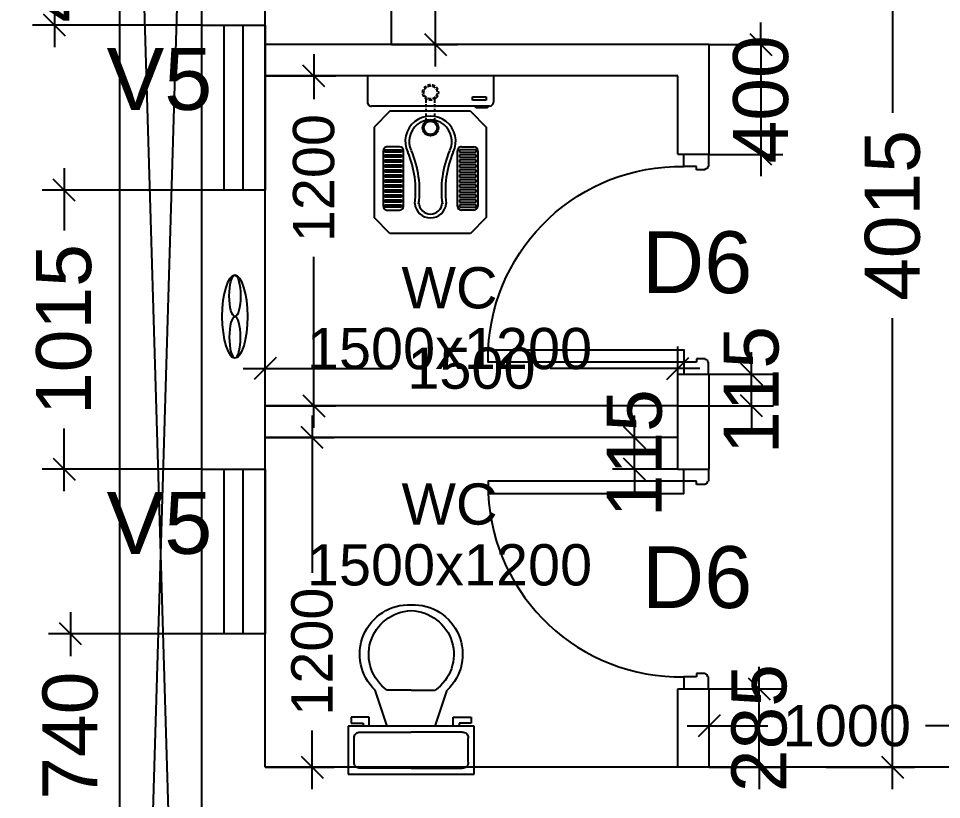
# Model space of a CAD drawing. Extents: x 7620542 to 7843793, y -6476226 to -6093835.
# Drawn here: x 7642682 to 7646038, y -6446926 to -6444085 of the extents above; entities that cross this region are included whole.
import ezdxf
from ezdxf.enums import TextEntityAlignment as Align

# ---------------------------------------------------------------- set-up
doc = ezdxf.new("R2010")
doc.units = 0
doc.header["$LTSCALE"] = 600
doc.header["$MEASUREMENT"] = 0
doc.header["$PDMODE"] = 35
doc.linetypes.add('HIDDEN', pattern=[0.375, 0.25, -0.125])
doc.layers.get('0').update_dxf_attribs({"linetype": 'CONTINUOUS'})
doc.layers.get('Defpoints').update_dxf_attribs({"linetype": 'CONTINUOUS'})
for name, color, linetype in [('DOOR', 32, 'CONTINUOUS'), ('Duct', 8, 'CONTINUOUS'), ('Exaust', 8, 'CONTINUOUS'), ('joinery', 7, 'CONTINUOUS'), ('Room Dim', 1, 'CONTINUOUS'), ('T Wall', 8, 'CONTINUOUS'), ('TEXT', 6, 'CONTINUOUS'), ('toi-fix', 46, 'CONTINUOUS'), ('Walls', 7, 'CONTINUOUS'), ('WIN', 151, 'CONTINUOUS'), ('Working Dim', 5, 'CONTINUOUS')]:
    doc.layers.add(name, color=color, linetype=linetype)
doc.styles.add('ari', font='arial.ttf')
doc.styles.add('ARIAL', font='arial.ttf')
doc.dimstyles.new('int. dim', dxfattribs={"dimtxt": 450, "dimasz": 80, "dimexe": 80, "dimexo": 0, "dimgap": 70, "dimtad": 0, "dimdec": 0, "dimzin": 12, "dimdsep": 46, "dimtxsty": 'ari', "dimblk": 'OBLIQUE', "dimcen": 2, "dimdle": 80, "dimclrd": 256, "dimclre": 256, "dimclrt": 6, "dimadec": 0, "dimazin": 0, "dimtfac": 1, "dimtdec": 0, "dimtix": 1, "dimtmove": 2, "dimatfit": 3, "dimfxl": 1, "dimtolj": 1, "dimtzin": 0, "dimlwd": -1, "dimlwe": -1, "dimarcsym": 0})

# ---------------------------------------------------------------- blocks, each defined once
blk = doc.blocks.new('A$C153C7E87')
at = {"layer": 'Exaust', "color": 10, "extrusion": (0, 0, -1)}
for centre, major_axis, ratio in [((0, 0), (150.2, 0.1), 0.312125), ((-75.1, 0), (75.1, 0), 0.271389)]:
    blk.add_ellipse(centre, major_axis=major_axis, ratio=ratio, start_param=3.141593, end_param=9.424778, dxfattribs=at)
at = {"layer": 'Exaust', "color": 10}
blk.add_ellipse((75.1, 0), major_axis=(75.1, 0), ratio=0.271389, dxfattribs=at)
blk = doc.blocks.new('Z$W@#1841')
at = {"layer": 'DOOR'}
for p, q in [((-267.6, -167.4), (-317.3, -167.4)), ((-317.3, -167.4), (-317.3, -267.4)), ((-267.6, -217.9), (-267.6, -167.4)), ((533, -217.9), (533, -167.4)), ((533, -167.4), (582.7, -167.4)), ((582.7, -167.4), (582.7, -267.4)), ((-254.1, -217.9), (-267.6, -217.9)), ((-254.1, -253.9), (-254.1, -217.9)), ((519.5, -253.9), (519.5, -217.9)), ((519.5, -217.9), (533, -217.9)), ((-254.1, -253.9), (-256.3, -253.9)), ((519.5, -253.9), (521.7, -253.9)), ((-317.3, -267.4), (-267.6, -267.4)), ((-267.6, -267.4), (-267.6, -265.2)), ((533, -267.4), (533, -265.2)), ((582.7, -267.4), (533, -267.4))]:
    blk.add_line(p, q, dxfattribs=at)
blk.add_lwpolyline([(482.5, 633.2), (482.5, -167.4), (533, -167.4), (533, 633.2)], close=True, dxfattribs=at)
at = {"layer": 'DOOR', "color": 145}
blk.add_arc((518.4, -152.1), 786.1, 92.6177, 181.1129, dxfattribs=at)
at = {"layer": 'DOOR'}
for centre, start, end in [((-267.6, -253.9), 270, 0), ((533, -253.9), 180, 270)]:
    blk.add_arc(centre, 11.2, start, end, dxfattribs=at)
blk = doc.blocks.new('A$C70ED7303')
at = {"layer": 'toi-fix', "color": 8}
for p, q in [((0, 0), (229, 0)), ((229, 0), (229, -174.4)), ((-229, 0), (0, 0)), ((-229, -174.4), (-229, 0)), ((0, -21.8), (-185.4, -21.8)), ((0, -21.8), (185.4, -21.8)), ((-207.2, -43.6), (-207.2, -130.8)), ((207.2, -43.6), (207.2, -130.8)), ((-185.4, -152.6), (0, -152.6)), ((185.4, -152.6), (0, -152.6)), ((229, -174.4), (-229, -174.4)), ((-218.1, -207.2), (-218.1, -185.4)), ((-218.1, -185.4), (-174.4, -185.4)), ((-174.4, -185.4), (-174.4, -174.4)), ((-152.6, -174.4), (-152.6, -207.2)), ((-87.2, -174.4), (-130.8, -305.3)), ((87.2, -174.4), (130.8, -305.3)), ((152.6, -174.4), (152.6, -207.2)), ((174.4, -185.4), (174.4, -174.4)), ((218.1, -185.4), (174.4, -185.4)), ((218.1, -207.2), (218.1, -185.4)), ((-152.6, -207.2), (-218.1, -207.2)), ((152.6, -207.2), (218.1, -207.2)), ((0, -305.3), (-87.2, -305.3)), ((0, -305.3), (87.2, -305.3))]:
    blk.add_line(p, q, dxfattribs=at)
for centre, major_axis, start_param, end_param in [((-188.1, -40.9), (13.6, -13.6), 2.214297, 4.068888), ((188.1, -40.9), (13.6, -13.6), 0.643501, 2.498091), ((-188.1, -133.6), (-13.6, -13.6), 5.35589, 7.21048), ((188.1, -133.6), (-13.6, -13.6), 0.643501, 2.498091), ((-6.6, -436.2), (-127.6, -127.6), 4.686239, 7.105146), ((4.7, -435.5), (-112.7, -112.7), 4.541602, 7.039318), ((6.6, -436.2), (55.8, -171.6), -0.351019, 2.067888), ((-4.7, -435.5), (-112.7, -112.7), 0.814663, 3.31238)]:
    blk.add_ellipse(centre, major_axis=major_axis, ratio=1, start_param=start_param, end_param=end_param, dxfattribs=at)
blk = doc.blocks.new('A$C37B60793')
at = {"layer": 'toi-fix', "color": 8}
for p, q in [((0, 303.1), (127, 303.1)), ((0, -306.5), (0, 303.1)), ((146, -287.4), (146, 284.1)), ((171.2, 195), (247.4, 271.2)), ((247.4, 271.2), (685.9, 271.2)), ((762.1, 195), (685.9, 271.2)), ((362.3, 226.9), (630.5, 226.9)), ((171.2, -195.4), (171.2, 195)), ((343.3, 148.1), (343.3, 207.9)), ((358.5, 218.7), (358.5, 139.2)), ((369.5, 218.7), (358.5, 218.7)), ((369.5, 139.2), (369.5, 218.7)), ((382.7, 218.7), (382.7, 139.2)), ((393.7, 218.7), (382.7, 218.7)), ((393.7, 139.2), (393.7, 218.7)), ((406.9, 218.7), (406.9, 139.2)), ((417.9, 218.7), (406.9, 218.7)), ((417.9, 139.2), (417.9, 218.7)), ((431, 218.7), (431, 139.2)), ((442.1, 218.7), (431, 218.7)), ((442.1, 139.2), (442.1, 218.7)), ((455.2, 218.7), (455.2, 139.2)), ((466.3, 218.7), (455.2, 218.7)), ((466.3, 139.2), (466.3, 218.7)), ((479.4, 218.7), (479.4, 139.2)), ((490.5, 218.7), (479.4, 218.7)), ((490.5, 139.2), (490.5, 218.7)), ((503.6, 218.7), (503.6, 139.2)), ((514.6, 218.7), (503.6, 218.7)), ((514.6, 139.2), (514.6, 218.7)), ((527.8, 218.7), (527.8, 139.2)), ((538.8, 218.7), (527.8, 218.7)), ((538.8, 139.2), (538.8, 218.7)), ((552, 218.7), (552, 139.2)), ((563, 218.7), (552, 218.7)), ((563, 139.2), (563, 218.7)), ((576.2, 218.7), (576.2, 139.2)), ((587.2, 218.7), (576.2, 218.7)), ((587.2, 139.2), (587.2, 218.7)), ((600.4, 218.7), (600.4, 139.2)), ((611.4, 218.7), (600.4, 218.7)), ((611.4, 139.2), (611.4, 218.7)), ((624.5, 218.7), (624.5, 139.2)), ((635.6, 218.7), (624.5, 218.7)), ((635.6, 139.2), (635.6, 218.7)), ((649.5, 207.9), (649.5, 148.1)), ((762.1, -195.4), (762.1, 195)), ((358.5, 139.2), (369.5, 139.2)), ((382.7, 139.2), (393.7, 139.2)), ((406.9, 139.2), (417.9, 139.2)), ((431, 139.2), (442.1, 139.2)), ((455.2, 139.2), (466.3, 139.2)), ((479.4, 139.2), (490.5, 139.2)), ((503.6, 139.2), (514.6, 139.2)), ((527.8, 139.2), (538.8, 139.2)), ((552, 139.2), (563, 139.2)), ((576.2, 139.2), (587.2, 139.2)), ((600.4, 139.2), (611.4, 139.2)), ((624.5, 139.2), (635.6, 139.2)), ((630.5, 129.1), (362.3, 129.1)), ((630.5, -132.4), (362.3, -132.4)), ((343.3, -151.5), (343.3, -211.2)), ((358.5, -222), (358.5, -142.6)), ((358.5, -142.6), (369.5, -142.6)), ((369.5, -142.6), (369.5, -222)), ((382.7, -222), (382.7, -142.6)), ((382.7, -142.6), (393.7, -142.6)), ((393.7, -142.6), (393.7, -222)), ((406.9, -222), (406.9, -142.6)), ((406.9, -142.6), (417.9, -142.6)), ((417.9, -142.6), (417.9, -222)), ((431, -222), (431, -142.6)), ((431, -142.6), (442.1, -142.6)), ((442.1, -142.6), (442.1, -222)), ((455.2, -222), (455.2, -142.6)), ((455.2, -142.6), (466.3, -142.6)), ((466.3, -142.6), (466.3, -222)), ((479.4, -222), (479.4, -142.6)), ((479.4, -142.6), (490.5, -142.6)), ((490.5, -142.6), (490.5, -222)), ((503.6, -222), (503.6, -142.6)), ((503.6, -142.6), (514.6, -142.6)), ((514.6, -142.6), (514.6, -222)), ((527.8, -222), (527.8, -142.6)), ((527.8, -142.6), (538.8, -142.6)), ((538.8, -142.6), (538.8, -222)), ((552, -222), (552, -142.6)), ((552, -142.6), (563, -142.6)), ((563, -142.6), (563, -222)), ((576.2, -222), (576.2, -142.6)), ((576.2, -142.6), (587.2, -142.6)), ((587.2, -142.6), (587.2, -222)), ((600.4, -222), (600.4, -142.6)), ((600.4, -142.6), (611.4, -142.6)), ((611.4, -142.6), (611.4, -222)), ((624.5, -222), (624.5, -142.6)), ((624.5, -142.6), (635.6, -142.6)), ((635.6, -142.6), (635.6, -222)), ((649.5, -211.2), (649.5, -151.5)), ((117.8, -205), (100.3, -205)), ((100.3, -205), (100.3, -270.7)), ((117.8, -270.7), (117.8, -205)), ((153.7, -221.4), (147.5, -221.4)), ((147.5, -221.4), (147.5, -276.8)), ((153.7, -276.8), (153.7, -221.4)), ((171.2, -195.4), (247.4, -271.6)), ((369.5, -222), (358.5, -222)), ((393.7, -222), (382.7, -222)), ((417.9, -222), (406.9, -222)), ((442.1, -222), (431, -222)), ((466.3, -222), (455.2, -222)), ((490.5, -222), (479.4, -222)), ((514.6, -222), (503.6, -222)), ((538.8, -222), (527.8, -222)), ((563, -222), (552, -222)), ((587.2, -222), (576.2, -222)), ((611.4, -222), (600.4, -222)), ((635.6, -222), (624.5, -222)), ((685.9, -271.6), (762.1, -195.4)), ((362.3, -230.3), (630.5, -230.3)), ((0, -306.5), (127, -306.5)), ((100.3, -270.7), (117.8, -270.7)), ((147.5, -276.8), (153.7, -276.8)), ((247.4, -271.6), (685.9, -271.6))]:
    blk.add_line(p, q, dxfattribs=at)
at = {"layer": 'toi-fix', "color": 8, "linetype": 'HIDDEN', "ltscale": 0.1}
for p, q in [((219.3, 19), (111.7, 19)), ((219.3, -22.3), (111.7, -22.3))]:
    blk.add_line(p, q, dxfattribs=at)
at = {"layer": 'toi-fix', "color": 8, "extrusion": (0, 0, -1)}
for centre, major_axis, start_param, end_param in [((127, 284.1), (-13.5, -13.5), 2.356194, 3.926991), ((362.3, 207.9), (13.5, -13.5), 2.356194, 3.926991), ((630.5, 207.9), (-13.5, -13.5), 2.356194, 3.926991), ((362.3, 148.1), (-13.5, -13.5), -0.785398, 0.785398), ((630.5, 148.1), (-13.5, -13.5), 3.926991, 5.497787), ((316.3, -1.7), (0, -122.2), -0.449608, 3.591264), ((316.3, -1.7), (0, -103.2), -0.449671, 3.591202), ((554, 536.4), (-29.4, -484.3), -0.19615, 0.346746), ((554, 536.4), (-11.6, -466), -0.160496, 0.3824), ((611.1, -1.7), (40.6, -40.6), 4.005105, 6.990469), ((611.1, -1.7), (-54, -54), 2.434309, 5.419673), ((251.3, -1.7), (-26.9, -26.9), 0.785398, 7.068583), ((251.3, -1.7), (-22.5, -22.5), 0.785398, 7.068583), ((554, -539.7), (29.4, -484.3), 2.794864, 3.33776), ((554, -539.7), (11.6, -466), 2.7592, 3.302095), ((362.3, -151.5), (13.5, -13.5), 2.356194, 3.926991), ((630.5, -151.5), (13.5, -13.5), 3.926991, 5.497787), ((362.3, -211.2), (-13.5, -13.5), -0.785398, 0.785398), ((630.5, -211.2), (13.5, -13.5), 5.497787, 7.068583), ((127, -287.4), (13.5, -13.5), 5.497787, 7.068583)]:
    blk.add_ellipse(centre, major_axis=major_axis, ratio=1, start_param=start_param, end_param=end_param, dxfattribs=at)
at = {"layer": 'toi-fix', "color": 8, "linetype": 'HIDDEN', "ltscale": 0.1, "extrusion": (0, 0, -1)}
for major_axis, start_param, end_param in [((26.9, -26.9), 2.356194490188911, 8.639379797368496), ((22.5, -22.5), 2.356194490188169, 8.639379797367756)]:
    blk.add_ellipse((79.7, -1.7), major_axis=major_axis, ratio=1, start_param=start_param, end_param=end_param, dxfattribs=at)
blk = doc.blocks.new('_Oblique')
at = {"color": 0, "linetype": 'ByBlock', "lineweight": -2}
blk.add_line((-0.5, -0.5), (0.5, 0.5), dxfattribs=at)
blk = doc.blocks.new('*D672')
at = {"layer": 'Defpoints', "color": 0, "transparency": 16777216}
for p in [(7645618.7, -6442793.9, 5.1), (7645618.7, -6446808.9, 5.1), (7645860.6, -6446808.9)]:
    blk.add_point(p, dxfattribs=at)
at = {"layer": 'Working Dim', "transparency": 16777216}
for p, q in [((7645860.6, -6442713.9), (7645860.6, -6444428)), ((7645618.7, -6442793.9), (7645940.6, -6442793.9)), ((7645860.6, -6446888.9), (7645860.6, -6445174.8)), ((7645618.7, -6446808.9), (7645940.6, -6446808.9))]:
    blk.add_line(p, q, dxfattribs=at)
at = {"layer": 'Working Dim', "transparency": 16777216, "xscale": 80, "yscale": 80, "zscale": 80}
for p, rotation in [((7645860.6, -6442793.9), 90), ((7645860.6, -6446808.9), 270)]:
    blk.add_blockref('_Oblique', p, dxfattribs=dict(at, rotation=rotation))
at = {"layer": 'Working Dim', "color": 6, "transparency": 16777216, "insert": (7645860.6, -6444801.4), "char_height": 200, "attachment_point": 5, "rotation": 90, "style": 'ari'}
blk.add_mtext('\\A1;4015', dxfattribs=at)
blk = doc.blocks.new('*D673')
at = {"layer": 'Defpoints', "color": 0, "transparency": 16777216}
for p in [(7645078.9, -6445357.8), (7643578.9, -6445608.9, 4.8), (7645078.9, -6445608.9, 4.8)]:
    blk.add_point(p, dxfattribs=at)
at = {"layer": 'Working Dim', "transparency": 16777216}
for p, q in [((7643578.9, -6445608.9), (7643578.9, -6445277.8)), ((7645078.9, -6445608.9), (7645078.9, -6445277.8)), ((7643498.9, -6445357.8), (7644042.3, -6445357.8)), ((7645158.9, -6445357.8), (7644615.6, -6445357.8))]:
    blk.add_line(p, q, dxfattribs=at)
at = {"layer": 'Working Dim', "transparency": 16777216, "xscale": 80, "yscale": 80, "zscale": 80, "rotation": 180}
blk.add_blockref('_Oblique', (7643578.9, -6445357.8), dxfattribs=at)
at = {"layer": 'Working Dim', "transparency": 16777216, "xscale": 80, "yscale": 80, "zscale": 80}
blk.add_blockref('_Oblique', (7645078.9, -6445357.8), dxfattribs=at)
at = {"layer": 'Working Dim', "color": 6, "transparency": 16777216, "insert": (7644328.9, -6445357.8), "char_height": 150, "attachment_point": 5, "style": 'ari'}
blk.add_mtext('\\A1;1500', dxfattribs=at)
blk = doc.blocks.new('*D674')
at = {"layer": 'Defpoints', "color": 0, "transparency": 16777216}
for p in [(7643578.9, -6445608.9), (7643578.9, -6446808.8, 5.1), (7643749.9, -6446808.8)]:
    blk.add_point(p, dxfattribs=at)
at = {"layer": 'Working Dim', "transparency": 16777216}
for p, q in [((7643749.9, -6445528.9), (7643749.9, -6446101.6)), ((7643578.9, -6445608.9), (7643829.9, -6445608.9)), ((7643749.9, -6446888.8), (7643749.9, -6446674.9)), ((7643578.9, -6446808.8), (7643829.9, -6446808.8))]:
    blk.add_line(p, q, dxfattribs=at)
at = {"layer": 'Working Dim', "transparency": 16777216, "xscale": 80, "yscale": 80, "zscale": 80}
for p, rotation in [((7643749.9, -6445608.9), 90), ((7643749.9, -6446808.8), 270)]:
    blk.add_blockref('_Oblique', p, dxfattribs=dict(at, rotation=rotation))
at = {"layer": 'Working Dim', "color": 6, "transparency": 16777216, "insert": (7643749.9, -6446388.2), "char_height": 150, "attachment_point": 5, "rotation": 90, "style": 'ari'}
blk.add_mtext('\\A1;1200', dxfattribs=at)
blk = doc.blocks.new('*D675')
at = {"layer": 'Defpoints', "color": 0, "transparency": 16777216}
for p in [(7643578.9, -6444293.9), (7643756.1, -6444293.9), (7643578.9, -6445493.9, 4.8)]:
    blk.add_point(p, dxfattribs=at)
at = {"layer": 'Working Dim', "transparency": 16777216}
for p, q in [((7643756.1, -6444213.9), (7643756.1, -6444378.7)), ((7643578.9, -6444293.9), (7643836.1, -6444293.9)), ((7643756.1, -6445573.9), (7643756.1, -6444952.1)), ((7643578.9, -6445493.9), (7643836.1, -6445493.9))]:
    blk.add_line(p, q, dxfattribs=at)
at = {"layer": 'Working Dim', "transparency": 16777216, "xscale": 80, "yscale": 80, "zscale": 80}
for p, rotation in [((7643756.1, -6444293.9), 90), ((7643756.1, -6445493.9), 270)]:
    blk.add_blockref('_Oblique', p, dxfattribs=dict(at, rotation=rotation))
at = {"layer": 'Working Dim', "color": 6, "transparency": 16777216, "insert": (7643756.1, -6444665.4), "char_height": 150, "attachment_point": 5, "rotation": 90, "style": 'ari'}
blk.add_mtext('\\A1;1200', dxfattribs=at)
blk = doc.blocks.new('*D676')
at = {"layer": 'Defpoints', "color": 0, "transparency": 16777216}
for p in [(7644922.4, -6445608.9), (7645078.9, -6445608.9), (7645078.9, -6445723.9, 4.8)]:
    blk.add_point(p, dxfattribs=at)
at = {"layer": 'Working Dim', "transparency": 16777216}
for p, q in [((7644922.4, -6445608.9), (7644922.4, -6445528.9)), ((7645078.9, -6445608.9), (7644842.4, -6445608.9)), ((7644922.4, -6445723.9), (7644922.4, -6445608.9)), ((7645078.9, -6445723.9), (7644842.4, -6445723.9)), ((7644922.4, -6445723.9), (7644922.4, -6445803.9))]:
    blk.add_line(p, q, dxfattribs=at)
at = {"layer": 'Working Dim', "transparency": 16777216, "xscale": 80, "yscale": 80, "zscale": 80}
for p, rotation in [((7644922.4, -6445608.9), 270), ((7644922.4, -6445723.9), 90)]:
    blk.add_blockref('_Oblique', p, dxfattribs=dict(at, rotation=rotation))
at = {"layer": 'Working Dim', "color": 6, "transparency": 16777216, "insert": (7644922.4, -6445666.4), "char_height": 200, "attachment_point": 5, "rotation": 90, "style": 'ari'}
blk.add_mtext('\\A1;115', dxfattribs=at)
blk = doc.blocks.new('*D677')
at = {"layer": 'Defpoints', "color": 0, "transparency": 16777216}
for p in [(7645078.9, -6445378.9, 4.8), (7645347, -6445378.9), (7645078.9, -6445493.9)]:
    blk.add_point(p, dxfattribs=at)
at = {"layer": 'Working Dim', "transparency": 16777216}
for p, q in [((7645347, -6445378.9), (7645347, -6445298.9)), ((7645078.9, -6445378.9), (7645427, -6445378.9)), ((7645347, -6445493.9), (7645347, -6445378.9)), ((7645078.9, -6445493.9), (7645427, -6445493.9)), ((7645347, -6445493.9), (7645347, -6445573.9))]:
    blk.add_line(p, q, dxfattribs=at)
at = {"layer": 'Working Dim', "transparency": 16777216, "xscale": 80, "yscale": 80, "zscale": 80}
for p, rotation in [((7645347, -6445378.9), 270), ((7645347, -6445493.9), 90)]:
    blk.add_blockref('_Oblique', p, dxfattribs=dict(at, rotation=rotation))
at = {"layer": 'Working Dim', "color": 6, "transparency": 16777216, "insert": (7645347, -6445436.4), "char_height": 200, "attachment_point": 5, "rotation": 90, "style": 'ari'}
blk.add_mtext('\\A1;115', dxfattribs=at)
blk = doc.blocks.new('*D678')
at = {"layer": 'Defpoints', "color": 0, "transparency": 16777216}
for p in [(7646194, -6446658.4), (7645193.9, -6446808.8, 4.8), (7646194, -6446808.8, 4.8)]:
    blk.add_point(p, dxfattribs=at)
at = {"layer": 'Working Dim', "transparency": 16777216}
for p, q in [((7645193.9, -6446808.8), (7645193.9, -6446578.4)), ((7646194, -6446808.8), (7646194, -6446578.4)), ((7645113.9, -6446658.4), (7645407.3, -6446658.4)), ((7646274, -6446658.4), (7645980.6, -6446658.4))]:
    blk.add_line(p, q, dxfattribs=at)
at = {"layer": 'Working Dim', "transparency": 16777216, "xscale": 80, "yscale": 80, "zscale": 80, "rotation": 180}
blk.add_blockref('_Oblique', (7645193.9, -6446658.4), dxfattribs=at)
at = {"layer": 'Working Dim', "transparency": 16777216, "xscale": 80, "yscale": 80, "zscale": 80}
blk.add_blockref('_Oblique', (7646194, -6446658.4), dxfattribs=at)
at = {"layer": 'Working Dim', "color": 6, "transparency": 16777216, "insert": (7645694, -6446658.4), "char_height": 150, "attachment_point": 5, "style": 'ari'}
blk.add_mtext('\\A1;1000', dxfattribs=at)
blk = doc.blocks.new('*D679')
at = {"layer": 'Defpoints', "color": 0, "transparency": 16777216}
for p in [(7644038.6, -6442793.9, 4.8), (7644038.6, -6444178.9, 4.8), (7644198.5, -6444178.9)]:
    blk.add_point(p, dxfattribs=at)
at = {"layer": 'Working Dim', "transparency": 16777216}
for p, q in [((7644198.5, -6442713.9), (7644198.5, -6443198.9)), ((7644038.6, -6442793.9), (7644278.5, -6442793.9)), ((7644198.5, -6444258.9), (7644198.5, -6443773.8)), ((7644038.6, -6444178.9), (7644278.5, -6444178.9))]:
    blk.add_line(p, q, dxfattribs=at)
at = {"layer": 'Working Dim', "transparency": 16777216, "xscale": 80, "yscale": 80, "zscale": 80}
for p, rotation in [((7644198.5, -6442793.9), 90), ((7644198.5, -6444178.9), 270)]:
    blk.add_blockref('_Oblique', p, dxfattribs=dict(at, rotation=rotation))
at = {"layer": 'Working Dim', "color": 6, "transparency": 16777216, "insert": (7644198.5, -6443486.4), "char_height": 150, "attachment_point": 5, "rotation": 90, "style": 'ari'}
blk.add_mtext('\\A1;1385', dxfattribs=at)
blk = doc.blocks.new('*D688')
at = {"layer": 'Defpoints', "color": 0, "transparency": 16777216}
for p in [(7645193.9, -6444178.9, 4.8), (7645193.9, -6444578.9, 4.8), (7645381.8, -6444578.9)]:
    blk.add_point(p, dxfattribs=at)
at = {"layer": 'Working Dim', "transparency": 16777216}
for p, q in [((7645381.8, -6444178.9), (7645381.8, -6444098.9)), ((7645193.9, -6444178.9), (7645461.8, -6444178.9)), ((7645381.8, -6444178.9), (7645381.8, -6444578.9)), ((7645193.9, -6444578.9), (7645461.8, -6444578.9)), ((7645381.8, -6444578.9), (7645381.8, -6444658.9))]:
    blk.add_line(p, q, dxfattribs=at)
at = {"layer": 'Working Dim', "transparency": 16777216, "xscale": 80, "yscale": 80, "zscale": 80}
for p, rotation in [((7645381.8, -6444178.9), 270), ((7645381.8, -6444578.9), 90)]:
    blk.add_blockref('_Oblique', p, dxfattribs=dict(at, rotation=rotation))
at = {"layer": 'Working Dim', "color": 6, "transparency": 16777216, "insert": (7645381.8, -6444378.9), "char_height": 200, "attachment_point": 5, "rotation": 90, "style": 'ari'}
blk.add_mtext('\\A1;400', dxfattribs=at)
blk = doc.blocks.new('*D689')
at = {"layer": 'Defpoints', "color": 0, "transparency": 16777216}
for p in [(7645193.9, -6446523.9, 4.8), (7645375.7, -6446523.9), (7645193.9, -6446808.9, 4.8)]:
    blk.add_point(p, dxfattribs=at)
at = {"layer": 'Working Dim', "transparency": 16777216}
for p, q in [((7645375.7, -6446523.9), (7645375.7, -6446443.9)), ((7645193.9, -6446523.9), (7645455.7, -6446523.9)), ((7645375.7, -6446808.9), (7645375.7, -6446523.9)), ((7645193.9, -6446808.9), (7645455.7, -6446808.9)), ((7645375.7, -6446808.9), (7645375.7, -6446888.9))]:
    blk.add_line(p, q, dxfattribs=at)
at = {"layer": 'Working Dim', "transparency": 16777216, "xscale": 80, "yscale": 80, "zscale": 80}
for p, rotation in [((7645375.7, -6446523.9), 270), ((7645375.7, -6446808.9), 90)]:
    blk.add_blockref('_Oblique', p, dxfattribs=dict(at, rotation=rotation))
at = {"layer": 'Working Dim', "color": 6, "transparency": 16777216, "insert": (7645375.7, -6446666.4), "char_height": 200, "attachment_point": 5, "rotation": 90, "style": 'ari'}
blk.add_mtext('\\A1;285', dxfattribs=at)
blk = doc.blocks.new('*D974')
at = {"layer": 'Defpoints', "color": 0, "transparency": 16777216}
for p in [(7643348.9, -6443624.1), (7642813.2, -6444108.9), (7643348.9, -6444108.9)]:
    blk.add_point(p, dxfattribs=at)
at = {"layer": 'Working Dim', "transparency": 16777216}
for p, q in [((7642813.2, -6443624.1), (7642813.2, -6443544.1)), ((7643348.9, -6443624.1), (7642733.2, -6443624.1)), ((7642813.2, -6443624.1), (7642813.2, -6444108.9)), ((7643348.9, -6444108.9), (7642733.2, -6444108.9)), ((7642813.2, -6444108.9), (7642813.2, -6444188.9))]:
    blk.add_line(p, q, dxfattribs=at)
at = {"layer": 'Working Dim', "transparency": 16777216, "xscale": 80, "yscale": 80, "zscale": 80}
for p, rotation in [((7642813.2, -6443624.1), 270), ((7642813.2, -6444108.9), 90)]:
    blk.add_blockref('_Oblique', p, dxfattribs=dict(at, rotation=rotation))
at = {"layer": 'Working Dim', "color": 6, "transparency": 16777216, "insert": (7642813.2, -6443866.5), "char_height": 200, "attachment_point": 5, "rotation": 90, "style": 'ari'}
blk.add_mtext('\\A1;485', dxfattribs=at)
blk = doc.blocks.new('*D975')
at = {"layer": 'Defpoints', "color": 0, "transparency": 16777216}
for p in [(7643348.9, -6444708.9), (7642847.6, -6445723.9), (7643348.9, -6445723.9)]:
    blk.add_point(p, dxfattribs=at)
at = {"layer": 'Working Dim', "transparency": 16777216}
for p, q in [((7642847.6, -6444628.9), (7642847.6, -6444856.4)), ((7643348.9, -6444708.9), (7642767.6, -6444708.9)), ((7642847.6, -6445803.9), (7642847.6, -6445576.3)), ((7643348.9, -6445723.9), (7642767.6, -6445723.9))]:
    blk.add_line(p, q, dxfattribs=at)
at = {"layer": 'Working Dim', "transparency": 16777216, "xscale": 80, "yscale": 80, "zscale": 80}
for p, rotation in [((7642847.6, -6444708.9), 90), ((7642847.6, -6445723.9), 270)]:
    blk.add_blockref('_Oblique', p, dxfattribs=dict(at, rotation=rotation))
at = {"layer": 'Working Dim', "color": 6, "transparency": 16777216, "insert": (7642847.6, -6445216.4), "char_height": 200, "attachment_point": 5, "rotation": 90, "style": 'ari'}
blk.add_mtext('\\A1;1015', dxfattribs=at)
blk = doc.blocks.new('*D976')
at = {"layer": 'Defpoints', "color": 0, "transparency": 16777216}
for p in [(7643348.9, -6446323.9), (7642870.6, -6447063.9), (7643348.9, -6447063.9)]:
    blk.add_point(p, dxfattribs=at)
at = {"layer": 'Working Dim', "transparency": 16777216}
for p, q in [((7642870.6, -6446243.9), (7642870.6, -6446404.1)), ((7643348.9, -6446323.9), (7642790.6, -6446323.9)), ((7642870.6, -6447143.9), (7642870.6, -6446983.6)), ((7643348.9, -6447063.9), (7642790.6, -6447063.9))]:
    blk.add_line(p, q, dxfattribs=at)
at = {"layer": 'Working Dim', "transparency": 16777216, "xscale": 80, "yscale": 80, "zscale": 80}
for p, rotation in [((7642870.6, -6446323.9), 90), ((7642870.6, -6447063.9), 270)]:
    blk.add_blockref('_Oblique', p, dxfattribs=dict(at, rotation=rotation))
at = {"layer": 'Working Dim', "color": 6, "transparency": 16777216, "insert": (7642870.6, -6446693.9), "char_height": 200, "attachment_point": 5, "rotation": 90, "style": 'ari'}
blk.add_mtext('\\A1;740', dxfattribs=at)

msp = doc.modelspace()

# ---------------------------------------------------------------- linework, layer by layer
at = {"layer": 'Duct', "color": 8, "linetype": 'HIDDEN', "ltscale": 600}
for p, q in [((7643348.913, -6451067.931, -5.562), (7643048.912, -6440963.851, -11.087)), ((7643348.912, -6440963.851, -11.087), (7643048.913, -6451067.931, -5.562))]:
    msp.add_line(p, q, dxfattribs=at)
at = {"layer": 'Duct', "color": 7, "linetype": 'HIDDEN', "ltscale": 600, "elevation": -8.602}
msp.add_lwpolyline([(7643048.913, -6451067.931), (7643348.912, -6451067.931), (7643348.912, -6440963.851), (7643048.913, -6440963.851)], close=True, dxfattribs=at)
at = {"layer": 'T Wall', "color": 6, "linetype": 'Continuous'}
for p, q in [((7645193.914, -6444178.859, -14.83), (7643578.914, -6444178.859, -14.83)), ((7645193.914, -6444578.859, -14.83), (7645193.914, -6444178.859, -14.83)), ((7645078.914, -6444293.859, -14.83), (7643578.914, -6444293.859, -14.83)), ((7645078.914, -6444578.859, -14.83), (7645078.914, -6444293.859, -14.83)), ((7645078.914, -6444578.859, -14.83), (7645193.914, -6444578.859, -14.83)), ((7645078.914, -6445493.859, -14.83), (7645078.914, -6445378.859, -14.83)), ((7645078.914, -6445378.859, -14.83), (7645193.914, -6445378.859, -14.83)), ((7645193.914, -6445723.859, -14.83), (7645193.914, -6445378.859, -14.83)), ((7645078.914, -6445493.859, -14.83), (7643578.914, -6445493.859, -14.83)), ((7645078.914, -6445608.859, -14.83), (7643578.914, -6445608.859, -14.83)), ((7645078.914, -6445723.859, -14.83), (7645078.914, -6445608.859, -14.83)), ((7645078.914, -6445723.859, -14.83), (7645193.914, -6445723.859, -14.83)), ((7645078.914, -6446808.752, -14.83), (7645078.914, -6446523.859, -14.83)), ((7645078.914, -6446523.859, -14.83), (7645193.914, -6446523.859, -14.83)), ((7645193.914, -6446808.752, -14.83), (7645193.914, -6446523.859, -14.83))]:
    msp.add_line(p, q, dxfattribs=at)
at = {"layer": 'toi-fix'}
msp.add_line((7644038.635, -6444178.859, -14.83), (7644038.635, -6442793.859, -14.83), dxfattribs=at)
at = {"layer": 'Walls', "linetype": 'Continuous'}
for p, q in [((7643348.913, -6453209.07, -14.83), (7643348.914, -6440963.849, -14.83)), ((7643578.914, -6446808.752, -14.83), (7643578.906, -6442793.855, -14.83)), ((7646694.05, -6446808.89, -14.83), (7643578.914, -6446808.89, -14.83))]:
    msp.add_line(p, q, dxfattribs=at)
at = {"layer": 'WIN', "linetype": 'Continuous', "elevation": -14.83}
for points in [[(7643348.914, -6444708.859), (7643348.914, -6444108.859), (7643578.914, -6444108.859), (7643578.914, -6444708.859)], [(7643430.255, -6444708.859), (7643430.255, -6444108.859), (7643497.573, -6444108.859), (7643497.573, -6444708.859)], [(7643348.914, -6446323.859), (7643348.914, -6445723.859), (7643578.914, -6445723.859), (7643578.914, -6446323.859)], [(7643430.255, -6446323.859), (7643430.255, -6445723.859), (7643497.573, -6445723.859), (7643497.573, -6446323.859)]]:
    msp.add_lwpolyline(points, close=True, dxfattribs=at)

# ---------------------------------------------------------------- block references
at = {"layer": 'DOOR', "linetype": 'Continuous', "rotation": 90}
for p, xscale, yscale, zscale in [((7644953.115, -6444860.849, -14.83), -0.8887360543012619, 0.8887360533699393, 0.8887360539016367), ((7644953.115, -6446241.868, -14.83), 0.8887360543012619, 0.8887360543012619, 0.8887360543012619)]:
    msp.add_blockref('Z$W@#1841', p, dxfattribs=dict(at, xscale=xscale, yscale=yscale, zscale=zscale))
at = {"layer": 'Exaust', "linetype": 'Continuous', "rotation": 90}
msp.add_blockref('A$C153C7E87', (7643468.914, -6445169.17, -14.83), dxfattribs=at)
at = {"layer": 'toi-fix', "color": 7, "xscale": -0.7511875331401825, "yscale": 0.7511875331401825, "zscale": 0.7511875321634243, "rotation": 90}
msp.add_blockref('A$C37B60793', (7644178.914, -6444293.819, -14.83), dxfattribs=at)
at = {"layer": 'toi-fix', "linetype": 'Continuous', "xscale": -1, "rotation": 180}
msp.add_blockref('A$C70ED7303', (7644110.019, -6446833.859, -14.83), dxfattribs=at)

# ---------------------------------------------------------------- texts
at = {"layer": 'joinery', "style": 'ari'}
for p in [(7643194.603, -6444417.329, -14.83), (7643194.603, -6446032.329, -14.83)]:
    msp.add_text('V5', height=225, dxfattribs=at).set_placement(p, align=Align.CENTER)
for p in [(7644948.482, -6445083.912, -9.99), (7644948.482, -6446229.452, -9.99)]:
    msp.add_text('D6', height=225, dxfattribs=at).set_placement(p)
at = {"layer": 'Room Dim', "style": 'ARIAL'}
for p in [(7644249.333, -6445360.455, -14.83), (7644249.333, -6446147.239, -14.83)]:
    msp.add_text('1500x1200', height=150, dxfattribs=at).set_placement(p, align=Align.CENTER)
at = {"layer": 'TEXT', "color": 7, "style": 'ARIAL'}
for p in [(7644249.333, -6445139.345, -14.83), (7644249.333, -6445926.129, -14.83)]:
    msp.add_text('WC', height=150, dxfattribs=at).set_placement(p, align=Align.CENTER)

# ---------------------------------------------------------------- dimensions: what is measured, and where the dimension line sits
at = {"layer": 'Working Dim'}
for base, p1, p2, override, picture, middle in [((7644198.499, -6444178.859, -14.83), (7644038.635, -6442793.859, -9.99), (7644038.635, -6444178.859, -9.99), {"dimtxt": 150}, '*D679', (7644198.499, -6443486.359, -14.83)), ((7645860.608, -6446808.89, -14.83), (7645618.681, -6442793.865, -9.699), (7645618.681, -6446808.89, -9.699), {"dimtxt": 200}, '*D672', (7645860.608, -6444801.377, -14.83)), ((7642813.213, -6444108.859, -14.83), (7643348.914, -6443624.057, -14.83), (7643348.914, -6444108.859, -14.83), {"dimtxt": 200, "dimarcsym": 1}, '*D974', (7642813.213, -6443866.458, -14.83)), ((7645381.776, -6444578.868, -14.83), (7645193.914, -6444178.859, -9.99), (7645193.914, -6444578.868, -9.99), {"dimtxt": 200}, '*D688', (7645381.776, -6444378.863, -14.83)), ((7642847.565, -6445723.859, -14.83), (7643348.914, -6444708.859, -14.83), (7643348.914, -6445723.859, -14.83), {"dimtxt": 200, "dimarcsym": 1}, '*D975', (7642847.565, -6445216.359, -14.83)), ((7645346.96, -6445378.859, -14.83), (7645078.914, -6445493.859, -14.83), (7645078.914, -6445378.859, -9.99), {"dimtxt": 200}, '*D677', (7645346.96, -6445436.359, -14.83)), ((7644922.444, -6445608.859, -14.83), (7645078.914, -6445723.859, -9.99), (7645078.914, -6445608.859, -14.83), {"dimtxt": 200}, '*D676', (7644922.444, -6445666.359, -14.83)), ((7642870.632, -6447063.859, -14.83), (7643348.914, -6446323.859, -14.83), (7643348.914, -6447063.859, -14.83), {"dimtxt": 200, "dimarcsym": 1}, '*D976', (7642870.632, -6446693.859, -14.83)), ((7645375.678, -6446523.859, -14.83), (7645193.914, -6446808.89, -9.99), (7645193.914, -6446523.859, -9.99), {"dimtxt": 200}, '*D689', (7645375.678, -6446666.374, -14.83))]:
    dim = msp.add_linear_dim(base=base, p1=p1, p2=p2, angle=90, dimstyle='int. dim', override=override, dxfattribs=at)
    dim.commit()
    dim.dimension.update_dxf_attribs({"geometry": picture, "text_midpoint": middle})
for base, p1, p2, picture, middle in [((7643756.054, -6444293.859, -14.83), (7643578.914, -6445493.859, -9.99), (7643578.914, -6444293.859, -14.83), '*D675', (7643756.054, -6444665.408, -14.83)), ((7643749.943, -6446808.752, -14.83), (7643578.914, -6445608.859, -14.83), (7643578.914, -6446808.752, -9.699), '*D674', (7643749.943, -6446388.242, -14.83))]:
    dim = msp.add_linear_dim(base=base, p1=p1, p2=p2, angle=90, dimstyle='int. dim', override={"dimtxt": 150}, dxfattribs=at)
    dim.commit()
    dim.dimension.update_dxf_attribs({"geometry": picture, "text_midpoint": middle, "dimtype": 160})
for base, p1, p2, picture, middle in [((7645078.914, -6445357.814, -14.83), (7643578.914, -6445608.859, -9.99), (7645078.914, -6445608.859, -9.99), '*D673', (7644328.914, -6445357.814, -14.83)), ((7646194.05, -6446658.364, -14.83), (7645193.914, -6446808.752, -9.99), (7646194.05, -6446808.752, -9.99), '*D678', (7645693.982, -6446658.364, -14.83))]:
    dim = msp.add_linear_dim(base=base, p1=p1, p2=p2, dimstyle='int. dim', override={"dimtxt": 150}, dxfattribs=at)
    dim.commit()
    dim.dimension.update_dxf_attribs({"geometry": picture, "text_midpoint": middle})

doc.saveas('drawing.dxf')
